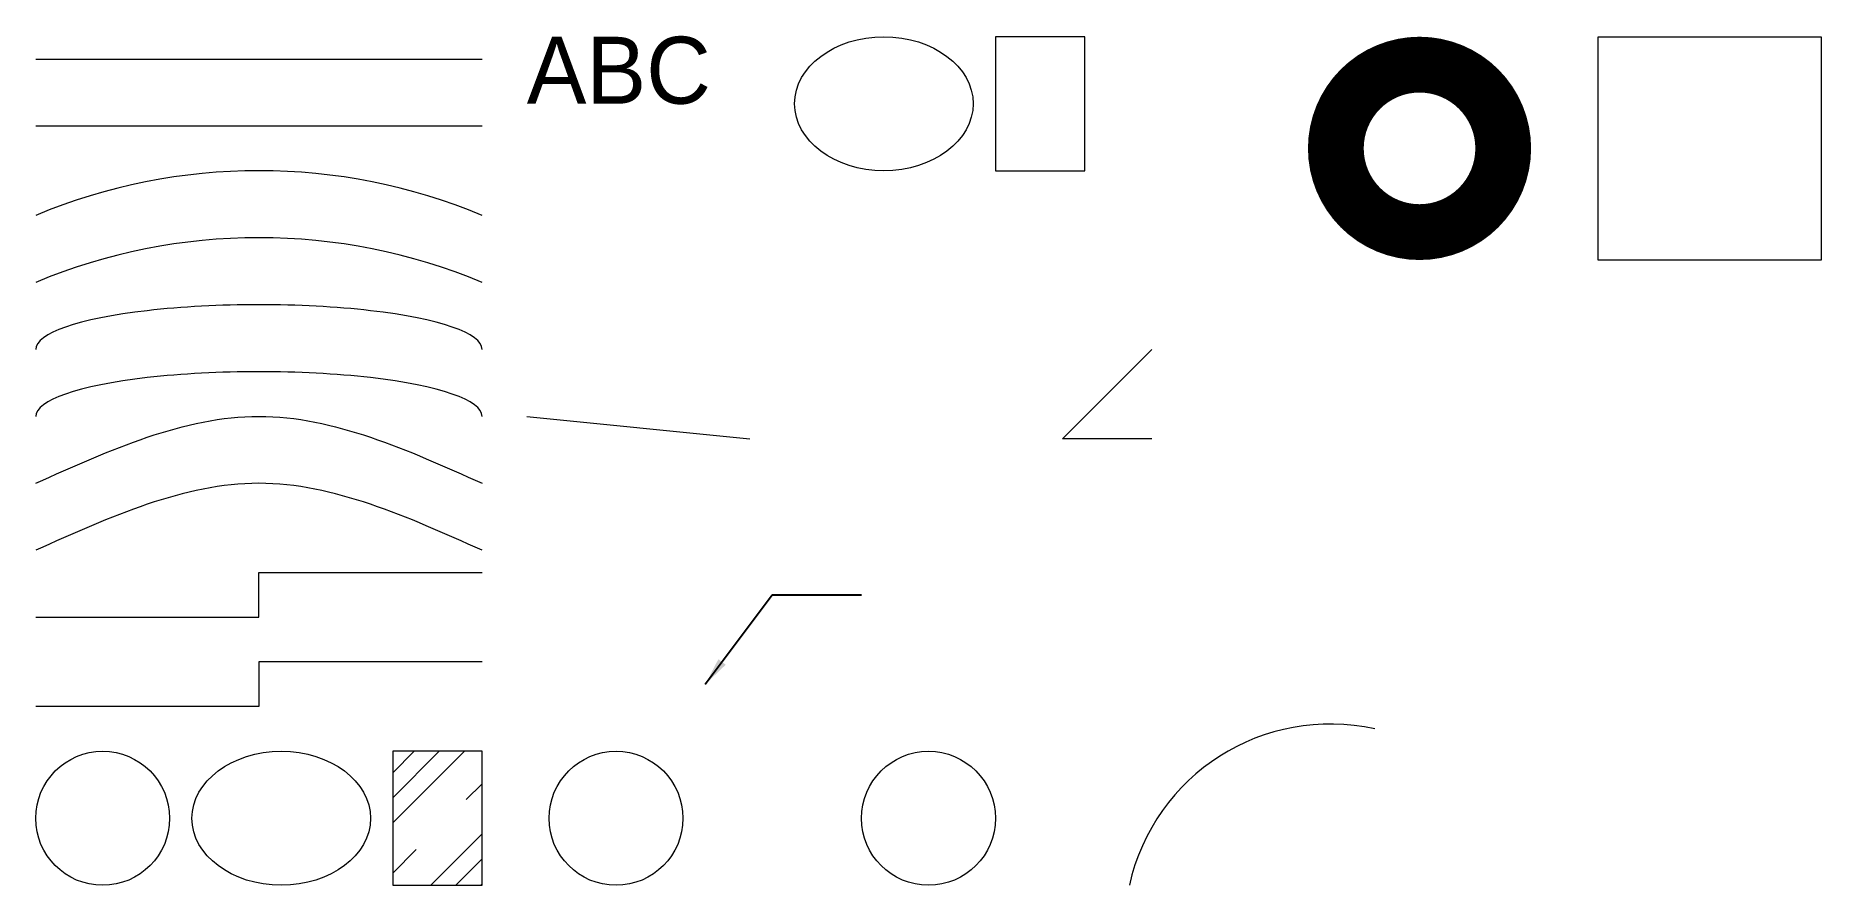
# Model space of a CAD drawing. Header units: millimetres. Extents: x 20 to 100, y 13 to 51.
import ezdxf

# ---------------------------------------------------------------- set-up
doc = ezdxf.new("R2010")
doc.units = ezdxf.units.MM
doc.layers.get('0').update_dxf_attribs({"lineweight": 5, "true_color": 0xffffff})
doc.layers.add('dimensions', color=150, linetype='Continuous', lineweight=13, true_color=0x0077de)
doc.styles.add('QCADDimTextStyle', font='txt')
doc.styles.add('textstyle23', font='')
doc.styles.get('textstyle23').set_extended_font_data('Arial')
doc.dimstyles.new('QCADDimStyle', dxfattribs={"dimtxt": 1.25, "dimasz": 1.25, "dimexe": 0.625, "dimexo": 0.3125, "dimgap": 0.3125, "dimtad": 1, "dimtoh": 1, "dimdec": 4, "dimzin": 0, "dimdsep": 46, "dimtxsty": 'QCADDimTextStyle', "dimcen": 0.09, "dimadec": 0, "dimazin": 0, "dimtfac": 1, "dimtdec": 4, "dimtofl": 0, "dimtmove": 0, "dimatfit": 3, "dimfxl": 1, "dimtolj": 1, "dimtzin": 0, "dimarcsym": 0})
picture_1 = doc.add_image_def('image1.png', size_in_pixel=(256, 256))

# ---------------------------------------------------------------- blocks, each defined once
blk = doc.blocks.new('block 1')
blk.add_lwpolyline([(5, 3), (5, -3), (9, -3), (9, 3)], close=True)
blk.add_ellipse((0, 0), major_axis=(-4, 0), ratio=0.75)

msp = doc.modelspace()

# ---------------------------------------------------------------- hatches: boundary and pattern name
h = msp.add_hatch()
h.set_pattern_fill('CLAY', color=256, angle=45, style=0, pattern_type=0)
h.paths.add_polyline_path([(36, 19), (36, 13), (40, 13), (40, 19)], flags=0)

# ---------------------------------------------------------------- linework, layer by layer
for p, q in [((20, 50), (40, 50)), ((40, 47), (20, 47)), ((66, 33), (70, 37)), ((42, 34), (52, 33)), ((70, 33), (66, 33))]:
    msp.add_line(p, q)
at = {"const_width": 2.5, "flags": 128}
msp.add_lwpolyline([(78.25, 46, 1), (85.75, 46, 1)], format="xyb", close=True, dxfattribs=at)
for points in [[(20, 25), (30, 25), (30, 27), (40, 27)], [(40, 23), (30, 23), (30, 21), (20, 21)]]:
    msp.add_lwpolyline(points)
msp.add_lwpolyline([(36, 19), (36, 13), (40, 13), (40, 19)], close=True)
for centre in [(23, 16), (46, 16), (60, 16)]:
    msp.add_circle(centre, 3)
for centre, radius, start, end in [((30, 19), 26, 67.38014, 112.61986), ((30, 16), 26, 67.38014, 112.61986), ((78, 11), 9.22, 77.47119, 167.47119)]:
    msp.add_arc(centre, radius, start, end)
for centre in [(30, 37), (30, 34)]:
    msp.add_ellipse(centre, major_axis=(10, 0), ratio=0.2, start_param=0, end_param=3.141593)
msp.add_ellipse((31, 16), major_axis=(-4, 0), ratio=0.75)
for points in [[(20, 31), (23.333, 32.5), (30, 35.5), (36.667, 32.5), (40, 31)], [(40, 28), (36.667, 29.5), (30, 32.5), (23.333, 29.5), (20, 28)]]:
    msp.add_open_spline(points, degree=3)

# ---------------------------------------------------------------- block references
msp.add_blockref('block 1', (58, 48))

# ---------------------------------------------------------------- texts
at = {"insert": (42, 51), "char_height": 3, "attachment_point": 1, "style": 'textstyle23'}
msp.add_mtext('\\fsans-serif|b0|i0|c0|p0;\\c0;ABC', dxfattribs=at)

# ---------------------------------------------------------------- pictures from other files: only their frames are drawn
image = msp.add_image(picture_1, insert=(90, 41), size_in_units=(10, 10))
image.dxf.flags = 7

# ---------------------------------------------------------------- leaders
at = {"layer": 'dimensions'}
msp.add_leader([(50, 22), (53, 26), (57, 26)], dimstyle='QCADDimStyle', dxfattribs=at)

doc.saveas('drawing.dxf')
